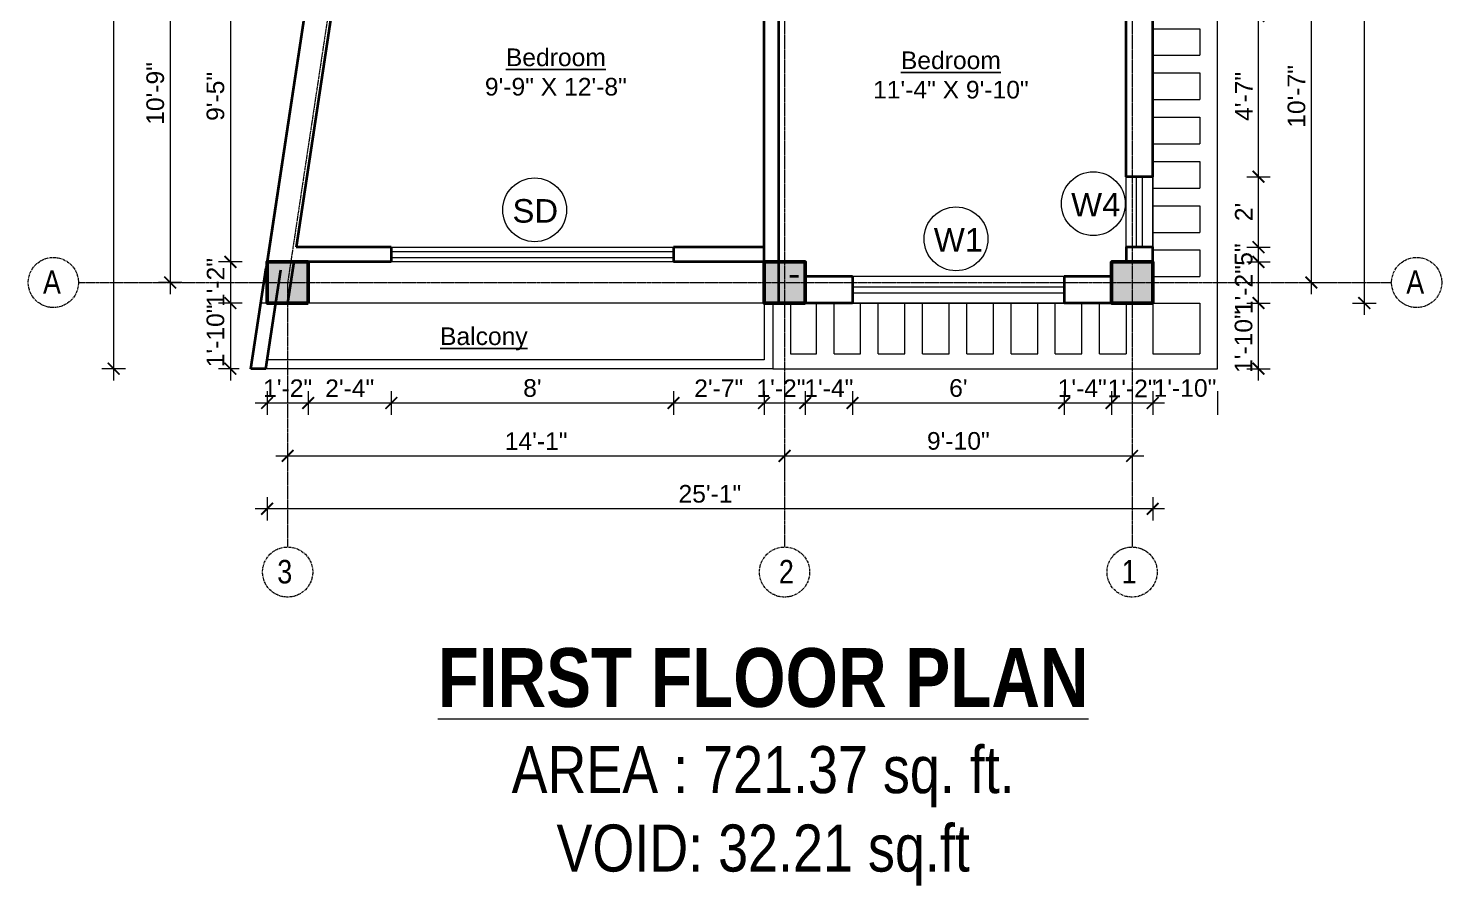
# Model space of a CAD drawing. Header units: inches. Extents: x 135267 to 147066, y -21506 to -19082.
# Drawn here: x 144413.8 to 144894.7, y -19984.8 to -19693 of the extents above; entities that cross this region are included whole.
import ezdxf

# ---------------------------------------------------------------- set-up
doc = ezdxf.new("R2010")
doc.units = ezdxf.units.IN
doc.header["$LTSCALE"] = 0.5
doc.header["$MEASUREMENT"] = 0
doc.header["$PDMODE"] = 66
doc.linetypes.add('CENTER', pattern=[2, 1.25, -0.25, 0.25, -0.25])
for name, color, linetype, lineweight in [('Annotate-Lite.w', 177, 'Continuous', 9), ('Annotations-Bold.w', 177, 'Continuous', 13), ('C-COLUMN', 1, 'Continuous', 50), ('DIM', 4, 'Continuous', 5), ('DIM 1-100', 4, 'Continuous', 13), ('PARAPET', 50, 'Continuous', 13), ('TEXT', 220, 'Continuous', 9), ('Text-100.w', 254, 'Continuous', 9), ('wall', 1, 'Continuous', 40), ('window', 4, 'Continuous', 13)]:
    doc.layers.add(name, color=color, linetype=linetype, lineweight=lineweight)
doc.styles.add('ARAIL', font='ARIALN.TTF')
doc.styles.add('arial', font='arial.ttf')
doc.styles.add('arial.', font='arial.ttf')
doc.styles.add('gaurav', font='arial.ttf')
doc.styles.get("Standard").update_dxf_attribs({"font": 'arial.ttf'})
doc.dimstyles.new('1 by 96', dxfattribs={"dimtxt": 6, "dimasz": 4, "dimexe": 4, "dimexo": 4, "dimgap": 2, "dimtad": 1, "dimdec": 0, "dimzin": 0, "dimdsep": 46, "dimlunit": 4, "dimtxsty": 'Standard', "dimblk": 'ARCHTICK', "dimcen": 0, "dimdle": 4, "dimadec": 0, "dimazin": 0, "dimtfac": 1, "dimtdec": 0, "dimtix": 1, "dimtofl": 0, "dimtmove": 1, "dimatfit": 3, "dimldrblk": 'ARCHTICK', "dimfxl": 4, "dimfxlon": 1, "dimtolj": 1, "dimtzin": 0, "dimlwd": -1, "dimlwe": -1, "dimarcsym": 0})

# ---------------------------------------------------------------- blocks, each defined once
blk = doc.blocks.new('_ArchTick')
at = {"color": 0, "linetype": 'ByBlock', "const_width": 0.15}
blk.add_lwpolyline([(-0.5, -0.5), (0.5, 0.5)], dxfattribs=at)
blk = doc.blocks.new('*D148')
at = {"layer": 'Defpoints', "color": 0, "transparency": 16777216}
for p in [(144514.21, -19659.89), (144482.6, -19772.54), (144509.08, -19772.54)]:
    blk.add_point(p, dxfattribs=at)
at = {"layer": 'DIM 1-100', "color": 0, "transparency": 16777216}
for p, q in [((144482.6, -19655.89), (144482.6, -19776.54)), ((144486.6, -19659.89), (144478.6, -19659.89)), ((144486.6, -19772.54), (144478.6, -19772.54))]:
    blk.add_line(p, q, dxfattribs=at)
at = {"layer": 'DIM 1-100', "color": 0, "transparency": 16777216, "xscale": 4, "yscale": 4, "zscale": 4}
for p, rotation in [((144482.6, -19659.89), 90), ((144482.6, -19772.54), 270)]:
    blk.add_blockref('_ArchTick', p, dxfattribs=dict(at, rotation=rotation))
at = {"layer": 'DIM 1-100', "color": 0, "transparency": 16777216, "insert": (144477.53, -19716.22), "char_height": 6, "attachment_point": 5, "rotation": 90}
blk.add_mtext('\\A1;9\'-5"', dxfattribs=at)
blk = doc.blocks.new('*D149')
at = {"layer": 'Defpoints', "color": 0, "transparency": 16777216}
for p in [(144509.08, -19772.54), (144482.6, -19786.54), (144509.08, -19786.54)]:
    blk.add_point(p, dxfattribs=at)
at = {"layer": 'DIM 1-100', "color": 0, "transparency": 16777216}
for p, q in [((144482.6, -19768.54), (144482.6, -19790.54)), ((144486.6, -19772.54), (144478.6, -19772.54)), ((144486.6, -19786.54), (144478.6, -19786.54))]:
    blk.add_line(p, q, dxfattribs=at)
at = {"layer": 'DIM 1-100', "color": 0, "transparency": 16777216, "xscale": 4, "yscale": 4, "zscale": 4}
for p, rotation in [((144482.6, -19772.54), 90), ((144482.6, -19786.54), 270)]:
    blk.add_blockref('_ArchTick', p, dxfattribs=dict(at, rotation=rotation))
at = {"layer": 'DIM 1-100', "color": 0, "transparency": 16777216, "insert": (144477.58, -19779.54), "char_height": 6, "attachment_point": 5, "rotation": 90}
blk.add_mtext('\\A1;1\'-2"', dxfattribs=at)
blk = doc.blocks.new('*D150')
at = {"layer": 'Defpoints', "color": 0, "transparency": 16777216}
for p in [(144509.08, -19786.54), (144482.6, -19808.87), (144489.6, -19808.87)]:
    blk.add_point(p, dxfattribs=at)
at = {"layer": 'DIM 1-100', "color": 0, "transparency": 16777216}
for p, q in [((144482.6, -19782.54), (144482.6, -19812.87)), ((144486.6, -19786.54), (144478.6, -19786.54)), ((144485.6, -19808.87), (144478.6, -19808.87))]:
    blk.add_line(p, q, dxfattribs=at)
at = {"layer": 'DIM 1-100', "color": 0, "transparency": 16777216, "xscale": 4, "yscale": 4, "zscale": 4}
for p, rotation in [((144482.6, -19786.54), 90), ((144482.6, -19808.87), 270)]:
    blk.add_blockref('_ArchTick', p, dxfattribs=dict(at, rotation=rotation))
at = {"layer": 'DIM 1-100', "color": 0, "transparency": 16777216, "insert": (144477.53, -19797.71), "char_height": 6, "attachment_point": 5, "rotation": 90}
blk.add_mtext('\\A1;1\'-10"', dxfattribs=at)
blk = doc.blocks.new('*D153')
at = {"layer": 'Defpoints', "color": 0, "transparency": 16777216}
for p in [(144526.21, -19650.89), (144462.13, -19779.54), (144502.08, -19779.54)]:
    blk.add_point(p, dxfattribs=at)
at = {"layer": 'DIM 1-100', "color": 0, "transparency": 16777216}
for p, q in [((144462.13, -19646.89), (144462.13, -19783.54)), ((144466.13, -19650.89), (144458.13, -19650.89)), ((144466.13, -19779.54), (144458.13, -19779.54))]:
    blk.add_line(p, q, dxfattribs=at)
at = {"layer": 'DIM 1-100', "color": 0, "transparency": 16777216, "xscale": 4, "yscale": 4, "zscale": 4}
for p, rotation in [((144462.13, -19650.89), 90), ((144462.13, -19779.54), 270)]:
    blk.add_blockref('_ArchTick', p, dxfattribs=dict(at, rotation=rotation))
at = {"layer": 'DIM 1-100', "color": 0, "transparency": 16777216, "insert": (144457.06, -19715.22), "char_height": 6, "attachment_point": 5, "rotation": 90}
blk.add_mtext('\\A1;10\'-9"', dxfattribs=at)
blk = doc.blocks.new('*D154')
at = {"layer": 'Defpoints', "color": 0, "transparency": 16777216}
for p in [(144553.62, -19384.86), (144442.88, -19808.87), (144489.6, -19808.87)]:
    blk.add_point(p, dxfattribs=at)
at = {"layer": 'DIM 1-100', "color": 0, "transparency": 16777216}
for p, q in [((144442.88, -19380.86), (144442.88, -19812.87)), ((144446.88, -19384.86), (144438.88, -19384.86)), ((144446.88, -19808.87), (144438.88, -19808.87))]:
    blk.add_line(p, q, dxfattribs=at)
at = {"layer": 'DIM 1-100', "color": 0, "transparency": 16777216, "xscale": 4, "yscale": 4, "zscale": 4}
for p, rotation in [((144442.88, -19384.86), 90), ((144442.88, -19808.87), 270)]:
    blk.add_blockref('_ArchTick', p, dxfattribs=dict(at, rotation=rotation))
at = {"layer": 'DIM 1-100', "color": 0, "transparency": 16777216, "insert": (144437.81, -19596.87), "char_height": 6, "attachment_point": 5, "rotation": 90}
blk.add_mtext('\\A1;35\'-4"', dxfattribs=at)
blk = doc.blocks.new('*D171')
at = {"layer": 'Defpoints', "color": 0, "transparency": 16777216}
for p in [(144495.08, -19786.54), (144509.08, -19786.54), (144509.08, -19820.54)]:
    blk.add_point(p, dxfattribs=at)
at = {"layer": 'DIM 1-100', "color": 0, "transparency": 16777216}
for p, q in [((144495.08, -19816.54), (144495.08, -19824.54)), ((144509.08, -19816.54), (144509.08, -19824.54)), ((144491.08, -19820.54), (144513.08, -19820.54))]:
    blk.add_line(p, q, dxfattribs=at)
at = {"layer": 'DIM 1-100', "color": 0, "transparency": 16777216, "xscale": 4, "yscale": 4, "zscale": 4, "rotation": 180}
blk.add_blockref('_ArchTick', (144495.08, -19820.54), dxfattribs=at)
at = {"layer": 'DIM 1-100', "color": 0, "transparency": 16777216, "xscale": 4, "yscale": 4, "zscale": 4}
blk.add_blockref('_ArchTick', (144509.08, -19820.54), dxfattribs=at)
at = {"layer": 'DIM 1-100', "color": 0, "transparency": 16777216, "insert": (144502.08, -19815.53), "char_height": 6, "attachment_point": 5}
blk.add_mtext('\\A1;1\'-2"', dxfattribs=at)
blk = doc.blocks.new('*D172')
at = {"layer": 'Defpoints', "color": 0, "transparency": 16777216}
for p in [(144537.34, -19772.54), (144509.08, -19786.54), (144537.34, -19820.54)]:
    blk.add_point(p, dxfattribs=at)
at = {"layer": 'DIM 1-100', "color": 0, "transparency": 16777216}
for p, q in [((144509.08, -19816.54), (144509.08, -19824.54)), ((144537.34, -19816.54), (144537.34, -19824.54)), ((144505.08, -19820.54), (144541.34, -19820.54))]:
    blk.add_line(p, q, dxfattribs=at)
at = {"layer": 'DIM 1-100', "color": 0, "transparency": 16777216, "xscale": 4, "yscale": 4, "zscale": 4, "rotation": 180}
blk.add_blockref('_ArchTick', (144509.08, -19820.54), dxfattribs=at)
at = {"layer": 'DIM 1-100', "color": 0, "transparency": 16777216, "xscale": 4, "yscale": 4, "zscale": 4}
blk.add_blockref('_ArchTick', (144537.34, -19820.54), dxfattribs=at)
at = {"layer": 'DIM 1-100', "color": 0, "transparency": 16777216, "insert": (144523.21, -19815.53), "char_height": 6, "attachment_point": 5}
blk.add_mtext('\\A1;2\'-4"', dxfattribs=at)
blk = doc.blocks.new('*D173')
at = {"layer": 'Defpoints', "color": 0, "transparency": 16777216}
for p in [(144537.34, -19772.54), (144633.34, -19772.54), (144633.34, -19820.54)]:
    blk.add_point(p, dxfattribs=at)
at = {"layer": 'DIM 1-100', "color": 0, "transparency": 16777216}
for p, q in [((144537.34, -19816.54), (144537.34, -19824.54)), ((144633.34, -19816.54), (144633.34, -19824.54)), ((144533.34, -19820.54), (144637.34, -19820.54))]:
    blk.add_line(p, q, dxfattribs=at)
at = {"layer": 'DIM 1-100', "color": 0, "transparency": 16777216, "xscale": 4, "yscale": 4, "zscale": 4, "rotation": 180}
blk.add_blockref('_ArchTick', (144537.34, -19820.54), dxfattribs=at)
at = {"layer": 'DIM 1-100', "color": 0, "transparency": 16777216, "xscale": 4, "yscale": 4, "zscale": 4}
blk.add_blockref('_ArchTick', (144633.34, -19820.54), dxfattribs=at)
at = {"layer": 'DIM 1-100', "color": 0, "transparency": 16777216, "insert": (144585.34, -19815.48), "char_height": 6, "attachment_point": 5}
blk.add_mtext("\\A1;8'", dxfattribs=at)
blk = doc.blocks.new('*D174')
at = {"layer": 'Defpoints', "color": 0, "transparency": 16777216}
for p in [(144633.34, -19772.54), (144664.15, -19772.54), (144664.15, -19820.54)]:
    blk.add_point(p, dxfattribs=at)
at = {"layer": 'DIM 1-100', "color": 0, "transparency": 16777216}
for p, q in [((144633.34, -19816.54), (144633.34, -19824.54)), ((144664.15, -19816.54), (144664.15, -19824.54)), ((144629.34, -19820.54), (144668.15, -19820.54))]:
    blk.add_line(p, q, dxfattribs=at)
at = {"layer": 'DIM 1-100', "color": 0, "transparency": 16777216, "xscale": 4, "yscale": 4, "zscale": 4, "rotation": 180}
blk.add_blockref('_ArchTick', (144633.34, -19820.54), dxfattribs=at)
at = {"layer": 'DIM 1-100', "color": 0, "transparency": 16777216, "xscale": 4, "yscale": 4, "zscale": 4}
blk.add_blockref('_ArchTick', (144664.15, -19820.54), dxfattribs=at)
at = {"layer": 'DIM 1-100', "color": 0, "transparency": 16777216, "insert": (144648.75, -19815.53), "char_height": 6, "attachment_point": 5}
blk.add_mtext('\\A1;2\'-7"', dxfattribs=at)
blk = doc.blocks.new('*D175')
at = {"layer": 'Defpoints', "color": 0, "transparency": 16777216}
for p in [(144664.15, -19772.54), (144678.15, -19786.54), (144678.15, -19820.54)]:
    blk.add_point(p, dxfattribs=at)
at = {"layer": 'DIM 1-100', "color": 0, "transparency": 16777216}
for p, q in [((144664.15, -19816.54), (144664.15, -19824.54)), ((144678.15, -19816.54), (144678.15, -19824.54)), ((144660.15, -19820.54), (144682.15, -19820.54))]:
    blk.add_line(p, q, dxfattribs=at)
at = {"layer": 'DIM 1-100', "color": 0, "transparency": 16777216, "xscale": 4, "yscale": 4, "zscale": 4, "rotation": 180}
blk.add_blockref('_ArchTick', (144664.15, -19820.54), dxfattribs=at)
at = {"layer": 'DIM 1-100', "color": 0, "transparency": 16777216, "xscale": 4, "yscale": 4, "zscale": 4}
blk.add_blockref('_ArchTick', (144678.15, -19820.54), dxfattribs=at)
at = {"layer": 'DIM 1-100', "color": 0, "transparency": 16777216, "insert": (144669.91, -19815.53), "char_height": 6, "attachment_point": 5}
blk.add_mtext('\\A1;1\'-2"', dxfattribs=at)
blk = doc.blocks.new('*D176')
at = {"layer": 'Defpoints', "color": 0, "transparency": 16777216}
for p in [(144678.15, -19786.54), (144694.27, -19786.54), (144694.27, -19820.54)]:
    blk.add_point(p, dxfattribs=at)
at = {"layer": 'DIM 1-100', "color": 0, "transparency": 16777216}
for p, q in [((144678.15, -19816.54), (144678.15, -19824.54)), ((144694.27, -19816.54), (144694.27, -19824.54)), ((144674.15, -19820.54), (144698.27, -19820.54))]:
    blk.add_line(p, q, dxfattribs=at)
at = {"layer": 'DIM 1-100', "color": 0, "transparency": 16777216, "xscale": 4, "yscale": 4, "zscale": 4, "rotation": 180}
blk.add_blockref('_ArchTick', (144678.15, -19820.54), dxfattribs=at)
at = {"layer": 'DIM 1-100', "color": 0, "transparency": 16777216, "xscale": 4, "yscale": 4, "zscale": 4}
blk.add_blockref('_ArchTick', (144694.27, -19820.54), dxfattribs=at)
at = {"layer": 'DIM 1-100', "color": 0, "transparency": 16777216, "insert": (144686.21, -19815.53), "char_height": 6, "attachment_point": 5}
blk.add_mtext('\\A1;1\'-4"', dxfattribs=at)
blk = doc.blocks.new('*D177')
at = {"layer": 'Defpoints', "color": 0, "transparency": 16777216}
for p in [(144694.27, -19786.54), (144766.27, -19786.54), (144766.27, -19820.54)]:
    blk.add_point(p, dxfattribs=at)
at = {"layer": 'DIM 1-100', "color": 0, "transparency": 16777216}
for p, q in [((144694.27, -19816.54), (144694.27, -19824.54)), ((144766.27, -19816.54), (144766.27, -19824.54)), ((144690.27, -19820.54), (144770.27, -19820.54))]:
    blk.add_line(p, q, dxfattribs=at)
at = {"layer": 'DIM 1-100', "color": 0, "transparency": 16777216, "xscale": 4, "yscale": 4, "zscale": 4, "rotation": 180}
blk.add_blockref('_ArchTick', (144694.27, -19820.54), dxfattribs=at)
at = {"layer": 'DIM 1-100', "color": 0, "transparency": 16777216, "xscale": 4, "yscale": 4, "zscale": 4}
blk.add_blockref('_ArchTick', (144766.27, -19820.54), dxfattribs=at)
at = {"layer": 'DIM 1-100', "color": 0, "transparency": 16777216, "insert": (144730.27, -19815.48), "char_height": 6, "attachment_point": 5}
blk.add_mtext("\\A1;6'", dxfattribs=at)
blk = doc.blocks.new('*D178')
at = {"layer": 'Defpoints', "color": 0, "transparency": 16777216}
for p in [(144766.27, -19786.54), (144782.38, -19786.54), (144782.38, -19820.54)]:
    blk.add_point(p, dxfattribs=at)
at = {"layer": 'DIM 1-100', "color": 0, "transparency": 16777216}
for p, q in [((144766.27, -19816.54), (144766.27, -19824.54)), ((144782.38, -19816.54), (144782.38, -19824.54)), ((144762.27, -19820.54), (144786.38, -19820.54))]:
    blk.add_line(p, q, dxfattribs=at)
at = {"layer": 'DIM 1-100', "color": 0, "transparency": 16777216, "xscale": 4, "yscale": 4, "zscale": 4, "rotation": 180}
blk.add_blockref('_ArchTick', (144766.27, -19820.54), dxfattribs=at)
at = {"layer": 'DIM 1-100', "color": 0, "transparency": 16777216, "xscale": 4, "yscale": 4, "zscale": 4}
blk.add_blockref('_ArchTick', (144782.38, -19820.54), dxfattribs=at)
at = {"layer": 'DIM 1-100', "color": 0, "transparency": 16777216, "insert": (144772.41, -19815.53), "char_height": 6, "attachment_point": 5}
blk.add_mtext('\\A1;1\'-4"', dxfattribs=at)
blk = doc.blocks.new('*D179')
at = {"layer": 'Defpoints', "color": 0, "transparency": 16777216}
for p in [(144782.38, -19786.54), (144796.38, -19786.54), (144796.38, -19820.54)]:
    blk.add_point(p, dxfattribs=at)
at = {"layer": 'DIM 1-100', "color": 0, "transparency": 16777216}
for p, q in [((144782.38, -19816.54), (144782.38, -19824.54)), ((144796.38, -19816.54), (144796.38, -19824.54)), ((144778.38, -19820.54), (144800.38, -19820.54))]:
    blk.add_line(p, q, dxfattribs=at)
at = {"layer": 'DIM 1-100', "color": 0, "transparency": 16777216, "xscale": 4, "yscale": 4, "zscale": 4, "rotation": 180}
blk.add_blockref('_ArchTick', (144782.38, -19820.54), dxfattribs=at)
at = {"layer": 'DIM 1-100', "color": 0, "transparency": 16777216, "xscale": 4, "yscale": 4, "zscale": 4}
blk.add_blockref('_ArchTick', (144796.38, -19820.54), dxfattribs=at)
at = {"layer": 'DIM 1-100', "color": 0, "transparency": 16777216, "insert": (144789.38, -19815.58), "char_height": 6, "attachment_point": 5}
blk.add_mtext('\\A1;1\'-2"', dxfattribs=at)
blk = doc.blocks.new('*D180')
at = {"layer": 'Defpoints', "color": 0, "transparency": 16777216}
for p in [(144796.38, -19786.54), (144818.38, -19808.87), (144818.38, -19820.54)]:
    blk.add_point(p, dxfattribs=at)
at = {"layer": 'DIM 1-100', "color": 0, "transparency": 16777216}
for p, q in [((144796.38, -19816.54), (144796.38, -19824.54)), ((144818.38, -19816.54), (144818.38, -19824.54))]:
    blk.add_line(p, q, dxfattribs=at)
at = {"layer": 'DIM 1-100', "color": 0, "transparency": 16777216, "insert": (144807.38, -19815.48), "char_height": 6, "attachment_point": 5}
blk.add_mtext('\\A1;1\'-10"', dxfattribs=at)
blk = doc.blocks.new('*D182')
at = {"layer": 'Defpoints', "color": 0, "transparency": 16777216}
for p in [(144502.08, -19786.46), (144671.15, -19786.54), (144671.15, -19838.54)]:
    blk.add_point(p, dxfattribs=at)
at = {"layer": 'DIM 1-100', "color": 0, "transparency": 16777216}
for p, q in [((144502.08, -19834.54), (144502.08, -19842.54)), ((144671.15, -19834.54), (144671.15, -19842.54)), ((144498.08, -19838.54), (144675.15, -19838.54))]:
    blk.add_line(p, q, dxfattribs=at)
at = {"layer": 'DIM 1-100', "color": 0, "transparency": 16777216, "xscale": 4, "yscale": 4, "zscale": 4, "rotation": 180}
blk.add_blockref('_ArchTick', (144502.08, -19838.54), dxfattribs=at)
at = {"layer": 'DIM 1-100', "color": 0, "transparency": 16777216, "xscale": 4, "yscale": 4, "zscale": 4}
blk.add_blockref('_ArchTick', (144671.15, -19838.54), dxfattribs=at)
at = {"layer": 'DIM 1-100', "color": 0, "transparency": 16777216, "insert": (144586.62, -19833.53), "char_height": 6, "attachment_point": 5}
blk.add_mtext('\\A1;14\'-1"', dxfattribs=at)
blk = doc.blocks.new('*D183')
at = {"layer": 'Defpoints', "color": 0, "transparency": 16777216}
for p in [(144671.15, -19786.54), (144789.38, -19786.54), (144789.38, -19838.54)]:
    blk.add_point(p, dxfattribs=at)
at = {"layer": 'DIM 1-100', "color": 0, "transparency": 16777216}
for p, q in [((144671.15, -19834.54), (144671.15, -19842.54)), ((144789.38, -19834.54), (144789.38, -19842.54)), ((144667.15, -19838.54), (144793.38, -19838.54))]:
    blk.add_line(p, q, dxfattribs=at)
at = {"layer": 'DIM 1-100', "color": 0, "transparency": 16777216, "xscale": 4, "yscale": 4, "zscale": 4, "rotation": 180}
blk.add_blockref('_ArchTick', (144671.15, -19838.54), dxfattribs=at)
at = {"layer": 'DIM 1-100', "color": 0, "transparency": 16777216, "xscale": 4, "yscale": 4, "zscale": 4}
blk.add_blockref('_ArchTick', (144789.38, -19838.54), dxfattribs=at)
at = {"layer": 'DIM 1-100', "color": 0, "transparency": 16777216, "insert": (144730.27, -19833.48), "char_height": 6, "attachment_point": 5}
blk.add_mtext('\\A1;9\'-10"', dxfattribs=at)
blk = doc.blocks.new('*D181')
at = {"layer": 'Defpoints', "color": 0, "transparency": 16777216}
for p in [(144495.08, -19786.54), (144796.38, -19786.54), (144495.08, -19856.54)]:
    blk.add_point(p, dxfattribs=at)
at = {"layer": 'DIM 1-100', "color": 0, "transparency": 16777216}
for p, q in [((144495.08, -19852.54), (144495.08, -19860.54)), ((144796.38, -19852.54), (144796.38, -19860.54)), ((144800.38, -19856.54), (144491.08, -19856.54))]:
    blk.add_line(p, q, dxfattribs=at)
at = {"layer": 'DIM 1-100', "color": 0, "transparency": 16777216, "xscale": 4, "yscale": 4, "zscale": 4, "rotation": 180}
blk.add_blockref('_ArchTick', (144495.08, -19856.54), dxfattribs=at)
at = {"layer": 'DIM 1-100', "color": 0, "transparency": 16777216, "xscale": 4, "yscale": 4, "zscale": 4}
blk.add_blockref('_ArchTick', (144796.38, -19856.54), dxfattribs=at)
at = {"layer": 'DIM 1-100', "color": 0, "transparency": 16777216, "insert": (144645.73, -19851.48), "char_height": 6, "attachment_point": 5}
blk.add_mtext('\\A1;25\'-1"', dxfattribs=at)
blk = doc.blocks.new('*D184')
at = {"layer": 'Defpoints', "color": 0, "transparency": 16777216}
for p in [(144796.38, -19772.54), (144832.38, -19772.54), (144796.38, -19786.54)]:
    blk.add_point(p, dxfattribs=at)
at = {"layer": 'DIM 1-100', "color": 0, "transparency": 16777216}
for p, q in [((144832.38, -19790.54), (144832.38, -19768.54)), ((144828.38, -19772.54), (144836.38, -19772.54)), ((144828.38, -19786.54), (144836.38, -19786.54))]:
    blk.add_line(p, q, dxfattribs=at)
at = {"layer": 'DIM 1-100', "color": 0, "transparency": 16777216, "xscale": 4, "yscale": 4, "zscale": 4}
for p, rotation in [((144832.38, -19772.54), 90), ((144832.38, -19786.54), 270)]:
    blk.add_blockref('_ArchTick', p, dxfattribs=dict(at, rotation=rotation))
at = {"layer": 'DIM 1-100', "color": 0, "transparency": 16777216, "insert": (144827.37, -19781.97), "char_height": 6, "attachment_point": 5, "rotation": 90}
blk.add_mtext('\\A1;1\'-2"', dxfattribs=at)
blk = doc.blocks.new('*D185')
at = {"layer": 'Defpoints', "color": 0, "transparency": 16777216}
for p in [(144796.38, -19767.54), (144832.38, -19767.54), (144796.38, -19772.54)]:
    blk.add_point(p, dxfattribs=at)
at = {"layer": 'DIM 1-100', "color": 0, "transparency": 16777216}
for p, q in [((144828.38, -19767.54), (144836.38, -19767.54)), ((144828.38, -19772.54), (144836.38, -19772.54))]:
    blk.add_line(p, q, dxfattribs=at)
at = {"layer": 'DIM 1-100', "color": 0, "transparency": 16777216, "insert": (144827.33, -19770.04), "char_height": 6, "attachment_point": 5, "rotation": 90}
blk.add_mtext('\\A1;5"', dxfattribs=at)
blk = doc.blocks.new('*D186')
at = {"layer": 'Defpoints', "color": 0, "transparency": 16777216}
for p in [(144796.38, -19743.54), (144832.38, -19743.54), (144796.38, -19767.54)]:
    blk.add_point(p, dxfattribs=at)
at = {"layer": 'DIM 1-100', "color": 0, "transparency": 16777216}
for p, q in [((144832.38, -19771.54), (144832.38, -19739.54)), ((144828.38, -19743.54), (144836.38, -19743.54)), ((144828.38, -19767.54), (144836.38, -19767.54))]:
    blk.add_line(p, q, dxfattribs=at)
at = {"layer": 'DIM 1-100', "color": 0, "transparency": 16777216, "xscale": 4, "yscale": 4, "zscale": 4}
for p, rotation in [((144832.38, -19743.54), 90), ((144832.38, -19767.54), 270)]:
    blk.add_blockref('_ArchTick', p, dxfattribs=dict(at, rotation=rotation))
at = {"layer": 'DIM 1-100', "color": 0, "transparency": 16777216, "insert": (144827.37, -19755.54), "char_height": 6, "attachment_point": 5, "rotation": 90}
blk.add_mtext("\\A1;2'", dxfattribs=at)
blk = doc.blocks.new('*D187')
at = {"layer": 'Defpoints', "color": 0, "transparency": 16777216}
for p in [(144796.38, -19688.89), (144832.38, -19688.89), (144796.38, -19743.54)]:
    blk.add_point(p, dxfattribs=at)
at = {"layer": 'DIM 1-100', "color": 0, "transparency": 16777216}
for p, q in [((144832.38, -19747.54), (144832.38, -19684.89)), ((144828.38, -19688.89), (144836.38, -19688.89)), ((144828.38, -19743.54), (144836.38, -19743.54))]:
    blk.add_line(p, q, dxfattribs=at)
at = {"layer": 'DIM 1-100', "color": 0, "transparency": 16777216, "xscale": 4, "yscale": 4, "zscale": 4}
for p, rotation in [((144832.38, -19688.89), 90), ((144832.38, -19743.54), 270)]:
    blk.add_blockref('_ArchTick', p, dxfattribs=dict(at, rotation=rotation))
at = {"layer": 'DIM 1-100', "color": 0, "transparency": 16777216, "insert": (144827.38, -19716.22), "char_height": 6, "attachment_point": 5, "rotation": 90}
blk.add_mtext('\\A1;4\'-7"', dxfattribs=at)
blk = doc.blocks.new('*D199')
at = {"layer": 'Defpoints', "color": 0, "transparency": 16777216}
for p in [(144796.38, -19786.54), (144832.38, -19786.54), (144818.38, -19808.87)]:
    blk.add_point(p, dxfattribs=at)
at = {"layer": 'DIM 1-100', "color": 0, "transparency": 16777216}
for p, q in [((144832.38, -19812.87), (144832.38, -19782.54)), ((144828.38, -19786.54), (144836.38, -19786.54)), ((144828.38, -19808.87), (144836.38, -19808.87))]:
    blk.add_line(p, q, dxfattribs=at)
at = {"layer": 'DIM 1-100', "color": 0, "transparency": 16777216, "xscale": 4, "yscale": 4, "zscale": 4}
for p, rotation in [((144832.38, -19786.54), 90), ((144832.38, -19808.87), 270)]:
    blk.add_blockref('_ArchTick', p, dxfattribs=dict(at, rotation=rotation))
at = {"layer": 'DIM 1-100', "color": 0, "transparency": 16777216, "insert": (144827.32, -19799.65), "char_height": 6, "attachment_point": 5, "rotation": 90}
blk.add_mtext('\\A1;1\'-10"', dxfattribs=at)
blk = doc.blocks.new('*D200')
at = {"layer": 'Defpoints', "color": 0, "transparency": 16777216}
for p in [(144796.38, -19652.89), (144850.38, -19652.89), (144796.38, -19779.54)]:
    blk.add_point(p, dxfattribs=at)
at = {"layer": 'DIM 1-100', "color": 0, "transparency": 16777216}
for p, q in [((144850.38, -19783.54), (144850.38, -19648.89)), ((144846.38, -19652.89), (144854.38, -19652.89)), ((144846.38, -19779.54), (144854.38, -19779.54))]:
    blk.add_line(p, q, dxfattribs=at)
at = {"layer": 'DIM 1-100', "color": 0, "transparency": 16777216, "xscale": 4, "yscale": 4, "zscale": 4}
for p, rotation in [((144850.38, -19652.89), 90), ((144850.38, -19779.54), 270)]:
    blk.add_blockref('_ArchTick', p, dxfattribs=dict(at, rotation=rotation))
at = {"layer": 'DIM 1-100', "color": 0, "transparency": 16777216, "insert": (144845.32, -19716.22), "char_height": 6, "attachment_point": 5, "rotation": 90}
blk.add_mtext('\\A1;10\'-7"', dxfattribs=at)
blk = doc.blocks.new('*D203')
at = {"layer": 'Defpoints', "color": 0, "transparency": 16777216}
for p in [(144796.38, -19394.44), (144796.38, -19786.54), (144868.38, -19786.54)]:
    blk.add_point(p, dxfattribs=at)
at = {"layer": 'DIM 1-100', "color": 0, "transparency": 16777216}
for p, q in [((144868.38, -19390.44), (144868.38, -19790.54)), ((144864.38, -19394.44), (144872.38, -19394.44)), ((144864.38, -19786.54), (144872.38, -19786.54))]:
    blk.add_line(p, q, dxfattribs=at)
at = {"layer": 'DIM 1-100', "color": 0, "transparency": 16777216, "xscale": 4, "yscale": 4, "zscale": 4}
for p, rotation in [((144868.38, -19394.44), 90), ((144868.38, -19786.54), 270)]:
    blk.add_blockref('_ArchTick', p, dxfattribs=dict(at, rotation=rotation))
at = {"layer": 'DIM 1-100', "color": 0, "transparency": 16777216, "insert": (144863.32, -19590.49), "char_height": 6, "attachment_point": 5, "rotation": 90}
blk.add_mtext('\\A1;32\'-8"', dxfattribs=at)

msp = doc.modelspace()

# ---------------------------------------------------------------- hatches: boundary and pattern name
at = {"layer": 'C-COLUMN'}
h = msp.add_hatch(color=256, dxfattribs=at)
h.dxf.hatch_style = 1
h.paths.add_polyline_path([(144495.08, -19772.54), (144495.08, -19786.54), (144509.08, -19786.54), (144509.08, -19772.54)])
h = msp.add_hatch(color=256, dxfattribs=at)
h.dxf.hatch_style = 1
h.paths.add_polyline_path([(144664.15, -19772.54), (144664.15, -19786.54), (144678.15, -19786.54), (144678.15, -19772.54)])
h = msp.add_hatch(color=256, dxfattribs=at)
h.dxf.hatch_style = 1
h.paths.add_polyline_path([(144782.38, -19772.54), (144782.38, -19786.54), (144796.38, -19786.54), (144796.38, -19772.54)])

# ---------------------------------------------------------------- linework, layer by layer
at = {"layer": 'Annotate-Lite.w', "ltscale": 0.005}
for centre in [(144586.13, -19754.82), (144776.18, -19752.71), (144729.46, -19764.7)]:
    msp.add_circle(centre, 10.86, dxfattribs=at)
at = {"layer": 'Annotations-Bold.w', "linetype": 'CENTER', "ltscale": 0.3}
for p, q in [((144671.15, -19309.32), (144671.15, -19869.54)), ((144789.38, -19309.32), (144789.38, -19869.54)), ((144430.9, -19779.54), (144877.65, -19779.54))]:
    msp.add_line(p, q, dxfattribs=at)
msp.add_lwpolyline([(144560.56, -19309.32), (144560.56, -19392.33), (144538.95, -19535.39), (144521.21, -19652.89), (144502.08, -19779.54), (144502.08, -19869.54)], dxfattribs=at)
at = {"layer": 'Annotations-Bold.w', "linetype": 'CENTER', "ltscale": 1.5}
for centre in [(144422.37, -19779.54), (144886.19, -19779.54), (144502.08, -19878.07), (144671.15, -19878.07), (144789.38, -19878.07)]:
    msp.add_circle(centre, 8.53, dxfattribs=at)
at = {"layer": 'C-COLUMN'}
for points in [[(144509.08, -19786.54), (144509.08, -19772.54), (144495.08, -19772.54), (144495.08, -19786.54)], [(144678.15, -19786.54), (144678.15, -19772.54), (144664.15, -19772.54), (144664.15, -19786.54)], [(144796.38, -19786.54), (144796.38, -19772.54), (144782.38, -19772.54), (144782.38, -19786.54)]]:
    msp.add_lwpolyline(points, close=True, dxfattribs=at)
at = {"layer": 'Defpoints'}
msp.add_lwpolyline([(144553.62, -19384.86), (144796.38, -19394.44), (144796.38, -19786.54), (144492.99, -19786.43), (144553.62, -19384.86)], dxfattribs=at)
at = {"layer": 'DIM'}
for p, q in [((144787.38, -19767.54), (144787.38, -19743.54)), ((144790.88, -19767.54), (144790.88, -19743.54)), ((144792.88, -19767.54), (144792.88, -19743.54)), ((144796.38, -19743.54), (144796.38, -19767.54)), ((144537.34, -19769.04), (144633.34, -19769.04)), ((144537.34, -19771.04), (144633.34, -19771.04))]:
    msp.add_line(p, q, dxfattribs=at)
at = {"layer": 'PARAPET', "ltscale": 100}
for p, q in [((144818.38, -19808.87), (144818.38, -19657.06)), ((144796.38, -19693.18), (144812.38, -19693.18)), ((144812.38, -19693.18), (144812.38, -19702.24)), ((144796.38, -19702.24), (144812.38, -19702.24)), ((144796.38, -19708.24), (144812.38, -19708.24)), ((144812.38, -19708.24), (144812.38, -19717.3)), ((144796.38, -19717.3), (144812.38, -19717.3)), ((144796.38, -19723.3), (144812.38, -19723.3)), ((144812.38, -19723.3), (144812.38, -19732.36)), ((144796.38, -19732.36), (144812.38, -19732.36)), ((144796.38, -19738.36), (144812.38, -19738.36)), ((144812.38, -19738.36), (144812.38, -19747.42)), ((144796.38, -19747.42), (144812.38, -19747.42)), ((144796.38, -19753.42), (144812.38, -19753.42)), ((144812.38, -19753.42), (144812.38, -19762.48)), ((144796.38, -19762.48), (144812.38, -19762.48)), ((144796.38, -19768.48), (144812.38, -19768.48)), ((144812.38, -19768.48), (144812.38, -19777.54)), ((144796.38, -19777.54), (144812.38, -19777.54)), ((144664.15, -19786.54), (144664.15, -19805.87)), ((144667.15, -19786.54), (144667.15, -19808.87)), ((144673.15, -19786.54), (144673.15, -19803.85)), ((144681.96, -19803.85), (144681.96, -19786.54)), ((144687.96, -19803.85), (144687.96, -19786.54)), ((144697.02, -19803.85), (144697.02, -19786.54)), ((144703.02, -19803.85), (144703.02, -19786.54)), ((144712.08, -19803.85), (144712.08, -19786.54)), ((144718.08, -19803.85), (144718.08, -19786.54)), ((144727.14, -19803.85), (144727.14, -19786.54)), ((144733.14, -19803.85), (144733.14, -19786.54)), ((144742.2, -19803.85), (144742.2, -19786.54)), ((144748.2, -19803.85), (144748.2, -19786.54)), ((144757.26, -19803.85), (144757.26, -19786.54)), ((144763.26, -19803.85), (144763.26, -19786.54)), ((144772.32, -19803.85), (144772.32, -19786.54)), ((144778.32, -19803.85), (144778.32, -19786.54)), ((144787.38, -19786.54), (144787.38, -19803.85)), ((144796.38, -19786.54), (144812.38, -19786.54)), ((144796.38, -19786.54), (144796.38, -19803.85)), ((144812.38, -19786.54), (144812.38, -19803.85)), ((144664.15, -19805.87), (144495.11, -19805.87)), ((144673.15, -19803.85), (144681.96, -19803.85)), ((144687.96, -19803.85), (144697.02, -19803.85)), ((144703.02, -19803.85), (144712.08, -19803.85)), ((144718.08, -19803.85), (144727.14, -19803.85)), ((144733.14, -19803.85), (144742.2, -19803.85)), ((144748.2, -19803.85), (144757.26, -19803.85)), ((144763.26, -19803.85), (144772.32, -19803.85)), ((144778.32, -19803.85), (144787.38, -19803.85)), ((144796.38, -19803.85), (144812.38, -19803.85)), ((144667.15, -19808.87), (144494.66, -19808.87)), ((144667.15, -19808.87), (144818.38, -19808.87))]:
    msp.add_line(p, q, dxfattribs=at)
at = {"layer": 'wall'}
for p, q in [((144531.95, -19528.39), (144494.78, -19774.54)), ((144531.95, -19528.39), (144494.78, -19774.54)), ((144531.95, -19528.39), (144495.08, -19772.54)), ((144796.38, -19743.54), (144796.38, -19688.89)), ((144796.38, -19743.54), (144787.38, -19743.54)), ((144537.34, -19767.54), (144504.94, -19767.54)), ((144537.34, -19767.54), (144537.34, -19772.54)), ((144664.15, -19767.54), (144633.34, -19767.54)), ((144633.34, -19767.54), (144633.34, -19772.54)), ((144537.34, -19772.54), (144506.78, -19772.54)), ((144664.15, -19772.54), (144633.34, -19772.54)), ((144489.6, -19808.87), (144494.78, -19774.54)), ((144494.66, -19808.87), (144499.73, -19775.29)), ((144675.91, -19777.54), (144672.91, -19777.54)), ((144694.27, -19777.54), (144678.15, -19777.54)), ((144694.27, -19777.54), (144694.27, -19786.54)), ((144782.38, -19777.54), (144766.27, -19777.54)), ((144766.27, -19777.54), (144766.27, -19786.54)), ((144694.27, -19786.54), (144678.15, -19786.54)), ((144782.38, -19786.54), (144766.27, -19786.54)), ((144784.38, -19786.54), (144796.38, -19786.54)), ((144494.66, -19808.87), (144489.6, -19808.87))]:
    msp.add_line(p, q, dxfattribs=at)
for points in [[(144538.95, -19542.39), (144504.94, -19767.54)], [(144538.95, -19542.39), (144504.94, -19767.54)], [(144664.15, -19786.54), (144664.15, -19636.14), (144678.15, -19636.14)], [(144669.15, -19786.54), (144669.15, -19641.14), (144678.15, -19641.14)], [(144787.38, -19743.54), (144787.38, -19688.89)], [(144504.19, -19772.54), (144502.07, -19786.54)], [(144504.19, -19772.54), (144502.07, -19786.54)]]:
    msp.add_lwpolyline(points, dxfattribs=at)
msp.add_lwpolyline([(144796.38, -19772.54), (144796.38, -19767.54), (144787.38, -19767.54), (144787.38, -19772.54)], close=True, dxfattribs=at)
at = {"layer": 'window'}
for p, q in [((144537.34, -19767.54), (144633.34, -19767.54)), ((144633.34, -19772.54), (144537.34, -19772.54)), ((144766.27, -19777.54), (144694.27, -19777.54)), ((144694.27, -19781.04), (144766.27, -19781.04)), ((144694.27, -19783.04), (144766.27, -19783.04)), ((144694.27, -19786.54), (144766.27, -19786.54))]:
    msp.add_line(p, q, dxfattribs=at)

# ---------------------------------------------------------------- texts
at = {"layer": 'Annotate-Lite.w', "ltscale": 0.005, "char_height": 8, "attachment_point": 1, "style": 'gaurav'}
for s, insert in [('W4', (144768.63, -19749.06)), ('SD', (144578.58, -19751.17)), ('W1', (144721.91, -19761.05))]:
    msp.add_mtext_dynamic_manual_height_columns(s, width=8, gutter_width=100, heights=[0], dxfattribs=dict(at, insert=insert))
at = {"layer": 'Annotations-Bold.w', "linetype": 'CENTER', "ltscale": 1.5, "char_height": 8, "attachment_point": 1, "style": 'ARAIL'}
for s, insert in [('A', (144418.83, -19775.4)), ('A', (144882.65, -19775.4)), ('3', (144498.55, -19873.94)), ('2', (144669.21, -19873.94)), ('1', (144785.85, -19873.94))]:
    msp.add_mtext_dynamic_manual_height_columns(s, width=6.5393, gutter_width=100, heights=[0], dxfattribs=dict(at, insert=insert))
at = {"layer": 'TEXT', "lineweight": -2, "char_height": 6, "width": 127.5059, "attachment_point": 5, "style": 'arial.'}
for s, insert in [('{\\LBedroom\\P}9\'-9" X 12\'-8"', (144593.33, -19707.96)), ('{\\LBedroom\\P}11\'-4" X 9\'-10"', (144727.72, -19708.97)), ('{\\LBalcony}', (144568.83, -19798.72))]:
    msp.add_mtext(s, dxfattribs=dict(at, insert=insert))
at = {"layer": 'Text-100.w', "insert": (144663.85, -19903.96), "char_height": 20, "width": 569.1024, "attachment_point": 2, "style": 'arial'}
msp.add_mtext('\\A1;{\\fArial Narrow|b1|i0|c0|p34;\\LFIRST FLOOR PLAN\\P\\fArial Narrow|b0|i0|c0|p34;\\H0.8x;\\lAREA : 721.37 sq. ft.\\PVOID: 32.21 sq.ft}', dxfattribs=at)

# ---------------------------------------------------------------- dimensions: what is measured, and where the dimension line sits
at = {"layer": 'DIM 1-100'}
for base, p1, p2, angle, picture, middle in [((144442.88, -19808.87), (144553.62, -19384.86), (144489.6, -19808.87), 90, '*D154', (144437.81, -19596.87)), ((144868.38, -19786.54), (144796.38, -19394.44), (144796.38, -19786.54), 90, '*D203', (144863.32, -19590.49)), ((144462.13, -19779.54), (144526.21, -19650.89), (144502.08, -19779.54), 90, '*D153', (144457.06, -19715.22)), ((144850.38, -19652.89), (144796.38, -19779.54), (144796.38, -19652.89), 90, '*D200', (144845.32, -19716.22)), ((144482.6, -19772.54), (144514.21, -19659.89), (144509.08, -19772.54), 90, '*D148', (144477.53, -19716.22)), ((144832.38, -19688.89), (144796.38, -19743.54), (144796.38, -19688.89), 90, '*D187', (144827.38, -19716.22)), ((144832.38, -19743.54), (144796.38, -19767.54), (144796.38, -19743.54), 90, '*D186', (144827.37, -19755.54)), ((144832.38, -19767.54), (144796.38, -19772.54), (144796.38, -19767.54), 90, '*D185', (144827.33, -19770.04)), ((144537.34, -19820.54), (144509.08, -19786.54), (144537.34, -19772.54), 180, '*D172', (144523.21, -19815.53)), ((144633.34, -19820.54), (144537.34, -19772.54), (144633.34, -19772.54), 180, '*D173', (144585.34, -19815.48)), ((144664.15, -19820.54), (144633.34, -19772.54), (144664.15, -19772.54), 180, '*D174', (144648.75, -19815.53)), ((144495.08, -19856.54), (144796.38, -19786.54), (144495.08, -19786.54), 180, '*D181', (144645.73, -19851.48)), ((144671.15, -19838.54), (144502.08, -19786.46), (144671.15, -19786.54), 180, '*D182', (144586.62, -19833.53)), ((144789.38, -19838.54), (144671.15, -19786.54), (144789.38, -19786.54), 180, '*D183', (144730.27, -19833.48)), ((144766.27, -19820.54), (144694.27, -19786.54), (144766.27, -19786.54), 180, '*D177', (144730.27, -19815.48)), ((144818.38, -19820.54), (144796.38, -19786.54), (144818.38, -19808.87), 180, '*D180', (144807.38, -19815.48))]:
    dim = msp.add_linear_dim(base=base, p1=p1, p2=p2, angle=angle, dimstyle='1 by 96', dxfattribs=at)
    dim.commit()
    dim.dimension.update_dxf_attribs({"geometry": picture, "text_midpoint": middle})
for base, p1, p2, angle, picture, middle in [((144482.6, -19786.54), (144509.08, -19772.54), (144509.08, -19786.54), 90, '*D149', (144482.6, -19779.54)), ((144832.38, -19772.54), (144796.38, -19786.54), (144796.38, -19772.54), 90, '*D184', (144832.38, -19781.97)), ((144678.15, -19820.54), (144664.15, -19772.54), (144678.15, -19786.54), 180, '*D175', (144669.91, -19820.54)), ((144482.6, -19808.87), (144509.08, -19786.54), (144489.6, -19808.87), 90, '*D150', (144482.6, -19797.71)), ((144832.38, -19786.54), (144818.38, -19808.87), (144796.38, -19786.54), 90, '*D199', (144832.38, -19799.65)), ((144509.08, -19820.54), (144495.08, -19786.54), (144509.08, -19786.54), 180, '*D171', (144502.08, -19820.54)), ((144694.27, -19820.54), (144678.15, -19786.54), (144694.27, -19786.54), 180, '*D176', (144686.21, -19820.54)), ((144782.38, -19820.54), (144766.27, -19786.54), (144782.38, -19786.54), 180, '*D178', (144772.41, -19820.54)), ((144796.38, -19820.54), (144782.38, -19786.54), (144796.38, -19786.54), 180, '*D179', (144789.38, -19820.59))]:
    dim = msp.add_linear_dim(base=base, p1=p1, p2=p2, angle=angle, dimstyle='1 by 96', dxfattribs=at)
    dim.commit()
    dim.dimension.update_dxf_attribs({"geometry": picture, "text_midpoint": middle, "dimtype": 160})

doc.saveas('drawing.dxf')
